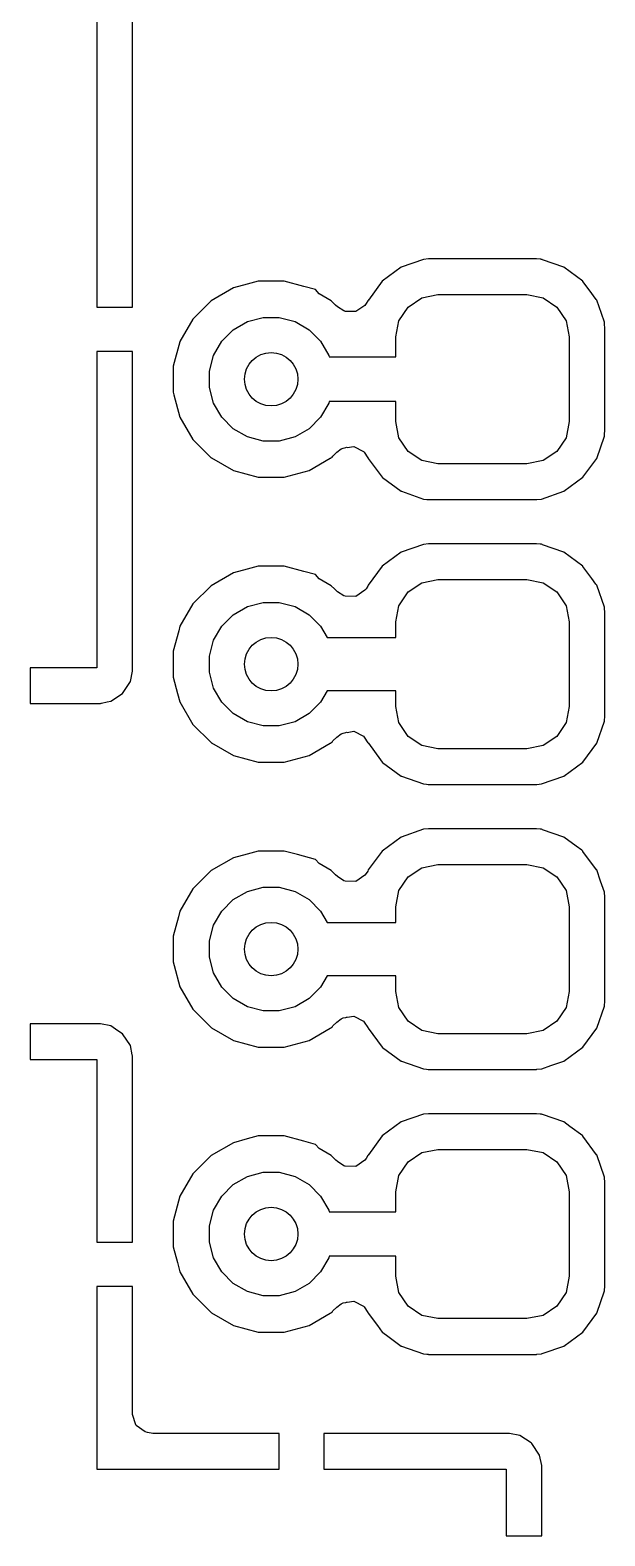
# Model space of a CAD drawing. Header units: inches. Extents: x 4.87 to 6.82, y -5.11 to -3.16.
# Drawn here: x 5.2183 to 5.3455, y -4.7478 to -4.4149 of the extents above; entities that cross this region are included whole.
import ezdxf

# ---------------------------------------------------------------- set-up
doc = ezdxf.new("R2010")
doc.units = ezdxf.units.IN
doc.header["$MEASUREMENT"] = 0
doc.layers.add('BLACK', color=250, linetype='CONTINUOUS')

msp = doc.modelspace()

# ---------------------------------------------------------------- linework, layer by layer
at = {"layer": 'BLACK', "linetype": 'CONTINUOUS'}
for p, q in [((5.23307, -4.4063), (5.23307, -4.47618)), ((5.24094, -4.42126), (5.24094, -4.40552)), ((5.24094, -4.47618), (5.24094, -4.42126)), ((5.30532, -4.46564), (5.30041, -4.46736)), ((5.30649, -4.46553), (5.30532, -4.46564)), ((5.30532, -4.46564), (5.30532, -4.46564)), ((5.30532, -4.46564), (5.30532, -4.46564)), ((5.33033, -4.46553), (5.30649, -4.46553)), ((5.30649, -4.46553), (5.30649, -4.46553)), ((5.30649, -4.46553), (5.30649, -4.46553)), ((5.33116, -4.46561), (5.33033, -4.46553)), ((5.33033, -4.46553), (5.33033, -4.46553)), ((5.33033, -4.46553), (5.33033, -4.46553)), ((5.33131, -4.46562), (5.33116, -4.46561)), ((5.33148, -4.46563), (5.33131, -4.46562)), ((5.3316, -4.46568), (5.33148, -4.46563)), ((5.33172, -4.46572), (5.3316, -4.46568)), ((5.3364, -4.46736), (5.33172, -4.46572)), ((5.2688, -4.47045), (5.26637, -4.4711)), ((5.27451, -4.47045), (5.2688, -4.47045)), ((5.27885, -4.47162), (5.27451, -4.47045)), ((5.27451, -4.47045), (5.27451, -4.47045)), ((5.29623, -4.47044), (5.29315, -4.47463)), ((5.30041, -4.46736), (5.29623, -4.47044)), ((5.29623, -4.47044), (5.29623, -4.47044)), ((5.34058, -4.47044), (5.3364, -4.46736)), ((5.3364, -4.46736), (5.3364, -4.46736)), ((5.34058, -4.47045), (5.34058, -4.47044)), ((5.34058, -4.47044), (5.34058, -4.47044)), ((5.34058, -4.47044), (5.34058, -4.47044)), ((5.34059, -4.47045), (5.34058, -4.47045)), ((5.34063, -4.47052), (5.34059, -4.47045)), ((5.34203, -4.4724), (5.34063, -4.47052)), ((5.26329, -4.47193), (5.25835, -4.47478)), ((5.26637, -4.4711), (5.26329, -4.47193)), ((5.26329, -4.47193), (5.26329, -4.47193)), ((5.26637, -4.4711), (5.26637, -4.4711)), ((5.28145, -4.47231), (5.27885, -4.47162)), ((5.27885, -4.47162), (5.27885, -4.47162)), ((5.28227, -4.47323), (5.28145, -4.47231)), ((5.28496, -4.47478), (5.28227, -4.47323)), ((5.30498, -4.47414), (5.30856, -4.47343)), ((5.30856, -4.47343), (5.32825, -4.47343)), ((5.32825, -4.47343), (5.33183, -4.47414)), ((5.34355, -4.47447), (5.34203, -4.4724)), ((5.23307, -4.47618), (5.24094, -4.47618)), ((5.24094, -4.47618), (5.24094, -4.47618)), ((5.24094, -4.47618), (5.24094, -4.47618)), ((5.25835, -4.47478), (5.25431, -4.47882)), ((5.2859, -4.47573), (5.28496, -4.47478)), ((5.28496, -4.47478), (5.28496, -4.47478)), ((5.28496, -4.47478), (5.28496, -4.47478)), ((5.28629, -4.47611), (5.2859, -4.47573)), ((5.28775, -4.47703), (5.28629, -4.47611)), ((5.28792, -4.47709), (5.28775, -4.47703)), ((5.288, -4.47712), (5.28792, -4.47709)), ((5.29041, -4.47717), (5.288, -4.47712)), ((5.288, -4.47712), (5.288, -4.47712)), ((5.29239, -4.4758), (5.29041, -4.47717)), ((5.29268, -4.47541), (5.29239, -4.4758)), ((5.29305, -4.47477), (5.29268, -4.47541)), ((5.29306, -4.47477), (5.29305, -4.47477)), ((5.29308, -4.47473), (5.29306, -4.47477)), ((5.29309, -4.47474), (5.29308, -4.47473)), ((5.29314, -4.47463), (5.29309, -4.47474)), ((5.29315, -4.47463), (5.29314, -4.47463)), ((5.29992, -4.4792), (5.30195, -4.47616)), ((5.30195, -4.47616), (5.30498, -4.47414)), ((5.33183, -4.47414), (5.33486, -4.47616)), ((5.33486, -4.47616), (5.33689, -4.4792)), ((5.34366, -4.47461), (5.34355, -4.47447)), ((5.34367, -4.47463), (5.34366, -4.47461)), ((5.34471, -4.4776), (5.34367, -4.47463)), ((5.34367, -4.47463), (5.34367, -4.47463)), ((5.25431, -4.47882), (5.25146, -4.48376)), ((5.26327, -4.48119), (5.26638, -4.4794)), ((5.26638, -4.4794), (5.26985, -4.47846)), ((5.26985, -4.47846), (5.27345, -4.47846)), ((5.27345, -4.47846), (5.27693, -4.4794)), ((5.27693, -4.4794), (5.28004, -4.48119)), ((5.29921, -4.48278), (5.29992, -4.4792)), ((5.33689, -4.4792), (5.3376, -4.48278)), ((5.34538, -4.47953), (5.34471, -4.4776)), ((5.34543, -4.48007), (5.34538, -4.47953)), ((5.34549, -4.4807), (5.34543, -4.48007)), ((5.25142, -4.48388), (5.24998, -4.48927)), ((5.25145, -4.48379), (5.25142, -4.48388)), ((5.25146, -4.48376), (5.25145, -4.48379)), ((5.25892, -4.48685), (5.26072, -4.48374)), ((5.26072, -4.48374), (5.26327, -4.48119)), ((5.28004, -4.48119), (5.28259, -4.48374)), ((5.28259, -4.48374), (5.28438, -4.48685)), ((5.29921, -4.4872), (5.29921, -4.48278)), ((5.3376, -4.48278), (5.3376, -4.50148)), ((5.34549, -4.48073), (5.34549, -4.4807)), ((5.34549, -4.4807), (5.34549, -4.4807)), ((5.34549, -4.4807), (5.34549, -4.4807)), ((5.34549, -4.50355), (5.34549, -4.48073)), ((5.24094, -4.48602), (5.23307, -4.48602)), ((5.23307, -4.48602), (5.23307, -4.55591)), ((5.24094, -4.48602), (5.24094, -4.48602)), ((5.24094, -4.48602), (5.24094, -4.48602)), ((5.24094, -4.49498), (5.24094, -4.48602)), ((5.25799, -4.49033), (5.25892, -4.48685)), ((5.28438, -4.48685), (5.28448, -4.4872)), ((5.28448, -4.4872), (5.29921, -4.4872)), ((5.24998, -4.48927), (5.24998, -4.49498)), ((5.25799, -4.49392), (5.25799, -4.49033)), ((5.25892, -4.4974), (5.25799, -4.49392)), ((5.24094, -4.55226), (5.24094, -4.49498)), ((5.24998, -4.49498), (5.24998, -4.49498)), ((5.24998, -4.49498), (5.25014, -4.49557)), ((5.25014, -4.49557), (5.25014, -4.49557)), ((5.25014, -4.49557), (5.25014, -4.49557)), ((5.25014, -4.49557), (5.25146, -4.50049)), ((5.28448, -4.49705), (5.28438, -4.4974)), ((5.29921, -4.49705), (5.28448, -4.49705)), ((5.29921, -4.50148), (5.29921, -4.49705)), ((5.25146, -4.50049), (5.25146, -4.50049)), ((5.25146, -4.50049), (5.25146, -4.50049)), ((5.25146, -4.50049), (5.25431, -4.50543)), ((5.26072, -4.50051), (5.25892, -4.4974)), ((5.26327, -4.50306), (5.26072, -4.50051)), ((5.28259, -4.50051), (5.28004, -4.50306)), ((5.28438, -4.4974), (5.28259, -4.50051)), ((5.26638, -4.50486), (5.26327, -4.50306)), ((5.28004, -4.50306), (5.27693, -4.50486)), ((5.29992, -4.50505), (5.29921, -4.50148)), ((5.3376, -4.50148), (5.33689, -4.50505)), ((5.34543, -4.50423), (5.34549, -4.50355)), ((5.34549, -4.50355), (5.34549, -4.50355)), ((5.25431, -4.50543), (5.25431, -4.50543)), ((5.25431, -4.50543), (5.25431, -4.50543)), ((5.25431, -4.50543), (5.25431, -4.50543)), ((5.25431, -4.50543), (5.25431, -4.50543)), ((5.25431, -4.50543), (5.25835, -4.50947)), ((5.26985, -4.50579), (5.26638, -4.50486)), ((5.27345, -4.50579), (5.26985, -4.50579)), ((5.27693, -4.50486), (5.27345, -4.50579)), ((5.28755, -4.50735), (5.28816, -4.50725)), ((5.28816, -4.50725), (5.28831, -4.50718)), ((5.28831, -4.50718), (5.28847, -4.5072)), ((5.28847, -4.5072), (5.28993, -4.50697)), ((5.28993, -4.50697), (5.29207, -4.50807)), ((5.30195, -4.50809), (5.29992, -4.50505)), ((5.33689, -4.50505), (5.33486, -4.50809)), ((5.34367, -4.50962), (5.34538, -4.50472)), ((5.34538, -4.50472), (5.34543, -4.50423)), ((5.25835, -4.50947), (5.25835, -4.50947)), ((5.25835, -4.50947), (5.25835, -4.50947)), ((5.25835, -4.50947), (5.25837, -4.50948)), ((5.25837, -4.50948), (5.25845, -4.50953)), ((5.25845, -4.50953), (5.26329, -4.51232)), ((5.28002, -4.51232), (5.28472, -4.50961)), ((5.28472, -4.50961), (5.28483, -4.50955)), ((5.28483, -4.50955), (5.28486, -4.50953)), ((5.28486, -4.50953), (5.28506, -4.50941)), ((5.28506, -4.50941), (5.28511, -4.50938)), ((5.28511, -4.50938), (5.28532, -4.50911)), ((5.28532, -4.50911), (5.28616, -4.50827)), ((5.28616, -4.50827), (5.28715, -4.50755)), ((5.28715, -4.50755), (5.28755, -4.50735)), ((5.29207, -4.50807), (5.29225, -4.50825)), ((5.29225, -4.50825), (5.29304, -4.50949)), ((5.29304, -4.50949), (5.29306, -4.50948)), ((5.29306, -4.50948), (5.29308, -4.50952)), ((5.29308, -4.50952), (5.2931, -4.50951)), ((5.2931, -4.50951), (5.29314, -4.50962)), ((5.29314, -4.50962), (5.29314, -4.50962)), ((5.29314, -4.50962), (5.29314, -4.50963)), ((5.29314, -4.50963), (5.29623, -4.5138)), ((5.30498, -4.51011), (5.30195, -4.50809)), ((5.30856, -4.51083), (5.30498, -4.51011)), ((5.33183, -4.51011), (5.32825, -4.51083)), ((5.33486, -4.50809), (5.33183, -4.51011)), ((5.34058, -4.51381), (5.34367, -4.50962)), ((5.26329, -4.51232), (5.26329, -4.51232)), ((5.26329, -4.51232), (5.26329, -4.51232)), ((5.26329, -4.51232), (5.2688, -4.5138)), ((5.2688, -4.5138), (5.2688, -4.5138)), ((5.2688, -4.5138), (5.27451, -4.5138)), ((5.27451, -4.5138), (5.28002, -4.51232)), ((5.27451, -4.5138), (5.27451, -4.5138)), ((5.28002, -4.51232), (5.28002, -4.51232)), ((5.28002, -4.51232), (5.28002, -4.51232)), ((5.28002, -4.51232), (5.28002, -4.51232)), ((5.29623, -4.5138), (5.29623, -4.51381)), ((5.29623, -4.51381), (5.29623, -4.51381)), ((5.29623, -4.51381), (5.29624, -4.51382)), ((5.29624, -4.51382), (5.29631, -4.51386)), ((5.29631, -4.51386), (5.30041, -4.51689)), ((5.32825, -4.51083), (5.30856, -4.51083)), ((5.3364, -4.51689), (5.34058, -4.51381)), ((5.30041, -4.51689), (5.30041, -4.51689)), ((5.30041, -4.51689), (5.30041, -4.51689)), ((5.30041, -4.51689), (5.30041, -4.51689)), ((5.30041, -4.51689), (5.30042, -4.51689)), ((5.30042, -4.51689), (5.30045, -4.51691)), ((5.30045, -4.51691), (5.30532, -4.51861)), ((5.33149, -4.51861), (5.3364, -4.51689)), ((5.30532, -4.51861), (5.30608, -4.51868)), ((5.30608, -4.51868), (5.30639, -4.51871)), ((5.30639, -4.51871), (5.30639, -4.51871)), ((5.30639, -4.51871), (5.3064, -4.51871)), ((5.3064, -4.51871), (5.30648, -4.51872)), ((5.30648, -4.51872), (5.30649, -4.51872)), ((5.30649, -4.51872), (5.30649, -4.51872)), ((5.30649, -4.51872), (5.30649, -4.51872)), ((5.30649, -4.51872), (5.33033, -4.51872)), ((5.33033, -4.51872), (5.33036, -4.51872)), ((5.33036, -4.51872), (5.33046, -4.51871)), ((5.33046, -4.51871), (5.33149, -4.51861)), ((5.30041, -4.53035), (5.29623, -4.53344)), ((5.30532, -4.52863), (5.30041, -4.53035)), ((5.30649, -4.52852), (5.30532, -4.52863)), ((5.30532, -4.52863), (5.30532, -4.52863)), ((5.30532, -4.52863), (5.30532, -4.52863)), ((5.33033, -4.52852), (5.30649, -4.52852)), ((5.30649, -4.52852), (5.30649, -4.52852)), ((5.30649, -4.52852), (5.30649, -4.52852)), ((5.33116, -4.5286), (5.33033, -4.52852)), ((5.33033, -4.52852), (5.33033, -4.52852)), ((5.33033, -4.52852), (5.33033, -4.52852)), ((5.33131, -4.52862), (5.33116, -4.5286)), ((5.33148, -4.52862), (5.33131, -4.52862)), ((5.3316, -4.52867), (5.33148, -4.52862)), ((5.33172, -4.52871), (5.3316, -4.52867)), ((5.3364, -4.53035), (5.33172, -4.52871)), ((5.34058, -4.53344), (5.3364, -4.53035)), ((5.3364, -4.53035), (5.3364, -4.53035)), ((5.2688, -4.53344), (5.26637, -4.5341)), ((5.27451, -4.53344), (5.2688, -4.53344)), ((5.27885, -4.53461), (5.27451, -4.53344)), ((5.27451, -4.53344), (5.27451, -4.53344)), ((5.29623, -4.53344), (5.29314, -4.53762)), ((5.29623, -4.53344), (5.29623, -4.53344)), ((5.29623, -4.53344), (5.29623, -4.53344)), ((5.34059, -4.53344), (5.34058, -4.53344)), ((5.34058, -4.53344), (5.34058, -4.53344)), ((5.34058, -4.53344), (5.34058, -4.53344)), ((5.34058, -4.53344), (5.34058, -4.53344)), ((5.34063, -4.53351), (5.34059, -4.53344)), ((5.3426, -4.53617), (5.34063, -4.53351)), ((5.26329, -4.53492), (5.25835, -4.53777)), ((5.26637, -4.5341), (5.26329, -4.53492)), ((5.26329, -4.53492), (5.26329, -4.53492)), ((5.26637, -4.5341), (5.26637, -4.5341)), ((5.28145, -4.5353), (5.27885, -4.53461)), ((5.27885, -4.53461), (5.27885, -4.53461)), ((5.28227, -4.53622), (5.28145, -4.5353)), ((5.28496, -4.53778), (5.28227, -4.53622)), ((5.30195, -4.53916), (5.30498, -4.53713)), ((5.30498, -4.53713), (5.30856, -4.53642)), ((5.30856, -4.53642), (5.32825, -4.53642)), ((5.32825, -4.53642), (5.33183, -4.53713)), ((5.33183, -4.53713), (5.33486, -4.53916)), ((5.34351, -4.5374), (5.3426, -4.53617)), ((5.25835, -4.53777), (5.25431, -4.54181)), ((5.28567, -4.53848), (5.28496, -4.53778)), ((5.28496, -4.53778), (5.28496, -4.53778)), ((5.28629, -4.5391), (5.28567, -4.53848)), ((5.28775, -4.54002), (5.28629, -4.5391)), ((5.288, -4.54011), (5.28775, -4.54002)), ((5.29041, -4.54016), (5.288, -4.54011)), ((5.29239, -4.53879), (5.29041, -4.54016)), ((5.29266, -4.53844), (5.29239, -4.53879)), ((5.29301, -4.53787), (5.29266, -4.53844)), ((5.29314, -4.53762), (5.29301, -4.53787)), ((5.29992, -4.54219), (5.30195, -4.53916)), ((5.33486, -4.53916), (5.33689, -4.54219)), ((5.34366, -4.53761), (5.34351, -4.5374)), ((5.34367, -4.53762), (5.34366, -4.53761)), ((5.34538, -4.54253), (5.34367, -4.53762)), ((5.34367, -4.53762), (5.34367, -4.53762)), ((5.34367, -4.53762), (5.34367, -4.53762)), ((5.25431, -4.54181), (5.25146, -4.54675)), ((5.26327, -4.54419), (5.26638, -4.54239)), ((5.26638, -4.54239), (5.26985, -4.54146)), ((5.26985, -4.54146), (5.27345, -4.54146)), ((5.27345, -4.54146), (5.27693, -4.54239)), ((5.27693, -4.54239), (5.28004, -4.54419)), ((5.29921, -4.54577), (5.29992, -4.54219)), ((5.33689, -4.54219), (5.3376, -4.54577)), ((5.34539, -4.54259), (5.34538, -4.54253)), ((5.34538, -4.54253), (5.34538, -4.54253)), ((5.3454, -4.54271), (5.34539, -4.54259)), ((5.34549, -4.54369), (5.3454, -4.54271)), ((5.34549, -4.56655), (5.34549, -4.54369)), ((5.34549, -4.54369), (5.34549, -4.54369)), ((5.34549, -4.54369), (5.34549, -4.54369)), ((5.25146, -4.54675), (5.2512, -4.54773)), ((5.25892, -4.54984), (5.26072, -4.54673)), ((5.26072, -4.54673), (5.26327, -4.54419)), ((5.28004, -4.54419), (5.28259, -4.54673)), ((5.28259, -4.54673), (5.28402, -4.54921)), ((5.29921, -4.54921), (5.29921, -4.54577)), ((5.3376, -4.54577), (5.3376, -4.56447)), ((5.2512, -4.54773), (5.24998, -4.55226)), ((5.25799, -4.55332), (5.25892, -4.54984)), ((5.28402, -4.54921), (5.29921, -4.54921)), ((5.24094, -4.55668), (5.24094, -4.55226)), ((5.24998, -4.55226), (5.24998, -4.55797)), ((5.25799, -4.55692), (5.25799, -4.55332)), ((5.23307, -4.55591), (5.21831, -4.55591)), ((5.21831, -4.55591), (5.21831, -4.56378)), ((5.24049, -4.55898), (5.24094, -4.55668)), ((5.24094, -4.55668), (5.24094, -4.55668)), ((5.25892, -4.56039), (5.25799, -4.55692)), ((5.23875, -4.56158), (5.24049, -4.55898)), ((5.24998, -4.55797), (5.25095, -4.56158)), ((5.26072, -4.56351), (5.25892, -4.56039)), ((5.21831, -4.56378), (5.21831, -4.56378)), ((5.21831, -4.56378), (5.21831, -4.56378)), ((5.21831, -4.56378), (5.23385, -4.56378)), ((5.23385, -4.56378), (5.234, -4.56375)), ((5.23385, -4.56378), (5.23385, -4.56378)), ((5.234, -4.56375), (5.23409, -4.56373)), ((5.23409, -4.56373), (5.23533, -4.56348)), ((5.23533, -4.56348), (5.23614, -4.56332)), ((5.23614, -4.56332), (5.23875, -4.56158)), ((5.23614, -4.56332), (5.23614, -4.56332)), ((5.23614, -4.56332), (5.23614, -4.56332)), ((5.23875, -4.56158), (5.23875, -4.56158)), ((5.25095, -4.56158), (5.25146, -4.56348)), ((5.25146, -4.56348), (5.25431, -4.56843)), ((5.26327, -4.56605), (5.26072, -4.56351)), ((5.28259, -4.56351), (5.28004, -4.56605)), ((5.28402, -4.56102), (5.28259, -4.56351)), ((5.29921, -4.56102), (5.28402, -4.56102)), ((5.29921, -4.56447), (5.29921, -4.56102)), ((5.26638, -4.56785), (5.26327, -4.56605)), ((5.28004, -4.56605), (5.27693, -4.56785)), ((5.29992, -4.56805), (5.29921, -4.56447)), ((5.3376, -4.56447), (5.33689, -4.56805)), ((5.34538, -4.56771), (5.34549, -4.56655)), ((5.25431, -4.56843), (5.25431, -4.56843)), ((5.25431, -4.56843), (5.25431, -4.56843)), ((5.25431, -4.56843), (5.25431, -4.56843)), ((5.25431, -4.56843), (5.25835, -4.57246)), ((5.26985, -4.56878), (5.26638, -4.56785)), ((5.27345, -4.56878), (5.26985, -4.56878)), ((5.27693, -4.56785), (5.27345, -4.56878)), ((5.28616, -4.57126), (5.28715, -4.57054)), ((5.28715, -4.57054), (5.28755, -4.57034)), ((5.28755, -4.57034), (5.28816, -4.57024)), ((5.28816, -4.57024), (5.28831, -4.57017)), ((5.28831, -4.57017), (5.28847, -4.57019)), ((5.28847, -4.57019), (5.28993, -4.56996)), ((5.28993, -4.56996), (5.29207, -4.57106)), ((5.30195, -4.57108), (5.29992, -4.56805)), ((5.33689, -4.56805), (5.33486, -4.57108)), ((5.34367, -4.57262), (5.34538, -4.56771)), ((5.25835, -4.57246), (5.25835, -4.57246)), ((5.25835, -4.57246), (5.25835, -4.57246)), ((5.25835, -4.57246), (5.25837, -4.57248)), ((5.25837, -4.57248), (5.25845, -4.57252)), ((5.25845, -4.57252), (5.26329, -4.57531)), ((5.28002, -4.57531), (5.28472, -4.5726)), ((5.28472, -4.5726), (5.28483, -4.57255)), ((5.28483, -4.57255), (5.28486, -4.57252)), ((5.28486, -4.57252), (5.28506, -4.5724)), ((5.28506, -4.5724), (5.28511, -4.57237)), ((5.28511, -4.57237), (5.28532, -4.5721)), ((5.28532, -4.5721), (5.28616, -4.57126)), ((5.29207, -4.57106), (5.29225, -4.57124)), ((5.29225, -4.57124), (5.29304, -4.57249)), ((5.29304, -4.57249), (5.29306, -4.57247)), ((5.29306, -4.57247), (5.29308, -4.57251)), ((5.29308, -4.57251), (5.2931, -4.5725)), ((5.2931, -4.5725), (5.29314, -4.57262)), ((5.29314, -4.57262), (5.29314, -4.57262)), ((5.29314, -4.57262), (5.29315, -4.57262)), ((5.29315, -4.57262), (5.29587, -4.5763)), ((5.30498, -4.57311), (5.30195, -4.57108)), ((5.30856, -4.57382), (5.30498, -4.57311)), ((5.32825, -4.57382), (5.30856, -4.57382)), ((5.33183, -4.57311), (5.32825, -4.57382)), ((5.33486, -4.57108), (5.33183, -4.57311)), ((5.34058, -4.5768), (5.34367, -4.57262)), ((5.26329, -4.57531), (5.26329, -4.57531)), ((5.26329, -4.57531), (5.26329, -4.57531)), ((5.26329, -4.57531), (5.2688, -4.57679)), ((5.2688, -4.57679), (5.2688, -4.57679)), ((5.2688, -4.57679), (5.27451, -4.57679)), ((5.27451, -4.57679), (5.28002, -4.57531)), ((5.27451, -4.57679), (5.27451, -4.57679)), ((5.28002, -4.57531), (5.28002, -4.57531)), ((5.28002, -4.57531), (5.28002, -4.57531)), ((5.28002, -4.57531), (5.28002, -4.57531)), ((5.29587, -4.5763), (5.29587, -4.5763)), ((5.29587, -4.5763), (5.29623, -4.5768)), ((5.29623, -4.5768), (5.29624, -4.57681)), ((5.29624, -4.57681), (5.29631, -4.57685)), ((5.29631, -4.57685), (5.29817, -4.57823)), ((5.3364, -4.57989), (5.34058, -4.5768)), ((5.29817, -4.57823), (5.30041, -4.57989)), ((5.30041, -4.57989), (5.30041, -4.57989)), ((5.30041, -4.57989), (5.30041, -4.57989)), ((5.30041, -4.57989), (5.30041, -4.57989)), ((5.30041, -4.57989), (5.30042, -4.57989)), ((5.30042, -4.57989), (5.30045, -4.5799)), ((5.30045, -4.5799), (5.30532, -4.5816)), ((5.33149, -4.5816), (5.3364, -4.57989)), ((5.30532, -4.5816), (5.30604, -4.58167)), ((5.30604, -4.58167), (5.30639, -4.5817)), ((5.30639, -4.5817), (5.30639, -4.5817)), ((5.30639, -4.5817), (5.3064, -4.5817)), ((5.3064, -4.5817), (5.30648, -4.58171)), ((5.30648, -4.58171), (5.30649, -4.58171)), ((5.30649, -4.58171), (5.30649, -4.58171)), ((5.30649, -4.58171), (5.30649, -4.58171)), ((5.30649, -4.58171), (5.33033, -4.58171)), ((5.33033, -4.58171), (5.33036, -4.58171)), ((5.33036, -4.58171), (5.33046, -4.5817)), ((5.33046, -4.5817), (5.33149, -4.5816)), ((5.30041, -4.59334), (5.29623, -4.59643)), ((5.30532, -4.59163), (5.30041, -4.59334)), ((5.30649, -4.59152), (5.30532, -4.59162)), ((5.30532, -4.59162), (5.30532, -4.59162)), ((5.30532, -4.59162), (5.30532, -4.59163)), ((5.33033, -4.59152), (5.30649, -4.59152)), ((5.30649, -4.59152), (5.30649, -4.59152)), ((5.30649, -4.59152), (5.30649, -4.59152)), ((5.33116, -4.59159), (5.33033, -4.59152)), ((5.33033, -4.59152), (5.33033, -4.59152)), ((5.33033, -4.59152), (5.33033, -4.59152)), ((5.33131, -4.59161), (5.33116, -4.59159)), ((5.33148, -4.59162), (5.33131, -4.59161)), ((5.3316, -4.59166), (5.33148, -4.59162)), ((5.33172, -4.59171), (5.3316, -4.59166)), ((5.3364, -4.59334), (5.33172, -4.59171)), ((5.33911, -4.59535), (5.3364, -4.59334)), ((5.3364, -4.59334), (5.3364, -4.59334)), ((5.26637, -4.59709), (5.26329, -4.59791)), ((5.2688, -4.59644), (5.26637, -4.59709)), ((5.26637, -4.59709), (5.26637, -4.59709)), ((5.27451, -4.59644), (5.2688, -4.59644)), ((5.27628, -4.59691), (5.27451, -4.59644)), ((5.27451, -4.59644), (5.27451, -4.59644)), ((5.27744, -4.59722), (5.27628, -4.59691)), ((5.29623, -4.59643), (5.29314, -4.60061)), ((5.29623, -4.59643), (5.29623, -4.59643)), ((5.29623, -4.59643), (5.29623, -4.59643)), ((5.34035, -4.59626), (5.33911, -4.59535)), ((5.34058, -4.59643), (5.34035, -4.59626)), ((5.34059, -4.59644), (5.34058, -4.59643)), ((5.34063, -4.5965), (5.34059, -4.59644)), ((5.34366, -4.6006), (5.34063, -4.5965)), ((5.26329, -4.59791), (5.25835, -4.60077)), ((5.26329, -4.59791), (5.26329, -4.59791)), ((5.28145, -4.5983), (5.27744, -4.59722)), ((5.28227, -4.59922), (5.28145, -4.5983)), ((5.28496, -4.60077), (5.28227, -4.59922)), ((5.30195, -4.60215), (5.30498, -4.60012)), ((5.30498, -4.60012), (5.30856, -4.59941)), ((5.30856, -4.59941), (5.32825, -4.59941)), ((5.32825, -4.59941), (5.33183, -4.60012)), ((5.33183, -4.60012), (5.33486, -4.60215)), ((5.25835, -4.60077), (5.25431, -4.6048)), ((5.28591, -4.60172), (5.28496, -4.60077)), ((5.28496, -4.60077), (5.28496, -4.60077)), ((5.28629, -4.60209), (5.28591, -4.60172)), ((5.28775, -4.60301), (5.28629, -4.60209)), ((5.288, -4.6031), (5.28775, -4.60301)), ((5.29041, -4.60315), (5.288, -4.6031)), ((5.29239, -4.60178), (5.29041, -4.60315)), ((5.29266, -4.60143), (5.29239, -4.60178)), ((5.29301, -4.60086), (5.29266, -4.60143)), ((5.29314, -4.60061), (5.29301, -4.60086)), ((5.29992, -4.60518), (5.30195, -4.60215)), ((5.33486, -4.60215), (5.33689, -4.60518)), ((5.34367, -4.60061), (5.34366, -4.6006)), ((5.34454, -4.6031), (5.34367, -4.60061)), ((5.34367, -4.60061), (5.34367, -4.60061)), ((5.34538, -4.60552), (5.34454, -4.6031)), ((5.25431, -4.6048), (5.25146, -4.60974)), ((5.26327, -4.60718), (5.26638, -4.60538)), ((5.26638, -4.60538), (5.26985, -4.60445)), ((5.26985, -4.60445), (5.27345, -4.60445)), ((5.27345, -4.60445), (5.27693, -4.60538)), ((5.27693, -4.60538), (5.28004, -4.60718)), ((5.29921, -4.60876), (5.29992, -4.60518)), ((5.33689, -4.60518), (5.3376, -4.60876)), ((5.34539, -4.60558), (5.34538, -4.60552)), ((5.34548, -4.60659), (5.34539, -4.60558)), ((5.34549, -4.60668), (5.34548, -4.60659)), ((5.34548, -4.60659), (5.34548, -4.60659)), ((5.34548, -4.60659), (5.34548, -4.60659)), ((5.34549, -4.62954), (5.34549, -4.60668)), ((5.34549, -4.60668), (5.34549, -4.60668)), ((5.34549, -4.60668), (5.34549, -4.60668)), ((5.34549, -4.60668), (5.34549, -4.60668)), ((5.34549, -4.60668), (5.34549, -4.60668)), ((5.25146, -4.60974), (5.25114, -4.61095)), ((5.25892, -4.61284), (5.26072, -4.60972)), ((5.26072, -4.60972), (5.26327, -4.60718)), ((5.28004, -4.60718), (5.28259, -4.60972)), ((5.28259, -4.60972), (5.28402, -4.6122)), ((5.29921, -4.6122), (5.29921, -4.60876)), ((5.3376, -4.60876), (5.3376, -4.62746)), ((5.25114, -4.61095), (5.24998, -4.61526)), ((5.25799, -4.61631), (5.25892, -4.61284)), ((5.28402, -4.6122), (5.29921, -4.6122)), ((5.24998, -4.61526), (5.24998, -4.62096)), ((5.25799, -4.61991), (5.25799, -4.61631)), ((5.25892, -4.62338), (5.25799, -4.61991)), ((5.24998, -4.62096), (5.25018, -4.62171)), ((5.25018, -4.62171), (5.25146, -4.62648)), ((5.26072, -4.6265), (5.25892, -4.62338)), ((5.25146, -4.62648), (5.25431, -4.63142)), ((5.26327, -4.62904), (5.26072, -4.6265)), ((5.28259, -4.6265), (5.28004, -4.62904)), ((5.28402, -4.62402), (5.28259, -4.6265)), ((5.29921, -4.62402), (5.28402, -4.62402)), ((5.29921, -4.62746), (5.29921, -4.62402)), ((5.26638, -4.63084), (5.26327, -4.62904)), ((5.28004, -4.62904), (5.27693, -4.63084)), ((5.29992, -4.63104), (5.29921, -4.62746)), ((5.3376, -4.62746), (5.33689, -4.63104)), ((5.34538, -4.6307), (5.34549, -4.62954)), ((5.25431, -4.63142), (5.25431, -4.63142)), ((5.25431, -4.63142), (5.25431, -4.63142)), ((5.25431, -4.63142), (5.25431, -4.63142)), ((5.25431, -4.63142), (5.25835, -4.63545)), ((5.26985, -4.63177), (5.26638, -4.63084)), ((5.27345, -4.63177), (5.26985, -4.63177)), ((5.27693, -4.63084), (5.27345, -4.63177)), ((5.28616, -4.63425), (5.28715, -4.63354)), ((5.28715, -4.63354), (5.28755, -4.63333)), ((5.28755, -4.63333), (5.28816, -4.63324)), ((5.28816, -4.63324), (5.28831, -4.63316)), ((5.28831, -4.63316), (5.28847, -4.63319)), ((5.28847, -4.63319), (5.28993, -4.63296)), ((5.28993, -4.63296), (5.29207, -4.63405)), ((5.30195, -4.63407), (5.29992, -4.63104)), ((5.33689, -4.63104), (5.33486, -4.63407)), ((5.34367, -4.63561), (5.34538, -4.6307)), ((5.23385, -4.63465), (5.21831, -4.63465)), ((5.21831, -4.63465), (5.21831, -4.63465)), ((5.21831, -4.63465), (5.21831, -4.64252)), ((5.23614, -4.6351), (5.23385, -4.63465)), ((5.23385, -4.63465), (5.23385, -4.63465)), ((5.23773, -4.63616), (5.23614, -4.6351)), ((5.23614, -4.6351), (5.23614, -4.6351)), ((5.23875, -4.63684), (5.23773, -4.63616)), ((5.24049, -4.63945), (5.23875, -4.63684)), ((5.23875, -4.63684), (5.23875, -4.63684)), ((5.25835, -4.63545), (5.25835, -4.63545)), ((5.25835, -4.63545), (5.25835, -4.63545)), ((5.25835, -4.63545), (5.25837, -4.63547)), ((5.25837, -4.63547), (5.25845, -4.63551)), ((5.25845, -4.63551), (5.26329, -4.63831)), ((5.28002, -4.63831), (5.28472, -4.63559)), ((5.28472, -4.63559), (5.28483, -4.63554)), ((5.28483, -4.63554), (5.28486, -4.63552)), ((5.28486, -4.63552), (5.28506, -4.6354)), ((5.28506, -4.6354), (5.28511, -4.63537)), ((5.28511, -4.63537), (5.28532, -4.63509)), ((5.28532, -4.63509), (5.28616, -4.63425)), ((5.29207, -4.63405), (5.29225, -4.63423)), ((5.29225, -4.63423), (5.29304, -4.63548)), ((5.29304, -4.63548), (5.29306, -4.63547)), ((5.29306, -4.63547), (5.29308, -4.6355)), ((5.29308, -4.6355), (5.2931, -4.63549)), ((5.2931, -4.63549), (5.29314, -4.63561)), ((5.29314, -4.63561), (5.29314, -4.63561)), ((5.29314, -4.63561), (5.29623, -4.63978)), ((5.30498, -4.6361), (5.30195, -4.63407)), ((5.30856, -4.63681), (5.30498, -4.6361)), ((5.32825, -4.63681), (5.30856, -4.63681)), ((5.33183, -4.6361), (5.32825, -4.63681)), ((5.33486, -4.63407), (5.33183, -4.6361)), ((5.34058, -4.63979), (5.34367, -4.63561)), ((5.2409, -4.6415), (5.24049, -4.63945)), ((5.26329, -4.63831), (5.26329, -4.63831)), ((5.26329, -4.63831), (5.26329, -4.63831)), ((5.26329, -4.63831), (5.2688, -4.63978)), ((5.2688, -4.63978), (5.2688, -4.63978)), ((5.2688, -4.63978), (5.27451, -4.63978)), ((5.27451, -4.63978), (5.28002, -4.63831)), ((5.27451, -4.63978), (5.27451, -4.63978)), ((5.28002, -4.63831), (5.28002, -4.63831)), ((5.28002, -4.63831), (5.28002, -4.63831)), ((5.28002, -4.63831), (5.28002, -4.63831)), ((5.29623, -4.63978), (5.29623, -4.63979)), ((5.29623, -4.63979), (5.29623, -4.63979)), ((5.29623, -4.63979), (5.29624, -4.6398)), ((5.29624, -4.6398), (5.29631, -4.63985)), ((5.29631, -4.63985), (5.30041, -4.64288)), ((5.3364, -4.64288), (5.34058, -4.63979)), ((5.21831, -4.64252), (5.23307, -4.64252)), ((5.23307, -4.64252), (5.23307, -4.68287)), ((5.24092, -4.64159), (5.2409, -4.6415)), ((5.24094, -4.64174), (5.24092, -4.64159)), ((5.24094, -4.67825), (5.24094, -4.64174)), ((5.24094, -4.64174), (5.24094, -4.64174)), ((5.30041, -4.64288), (5.30041, -4.64288)), ((5.30041, -4.64288), (5.30041, -4.64288)), ((5.30041, -4.64288), (5.30041, -4.64288)), ((5.30041, -4.64288), (5.30042, -4.64288)), ((5.30042, -4.64288), (5.30045, -4.64289)), ((5.30045, -4.64289), (5.30532, -4.6446)), ((5.33356, -4.64387), (5.3364, -4.64288)), ((5.30532, -4.6446), (5.30599, -4.64466)), ((5.30599, -4.64466), (5.30639, -4.6447)), ((5.30639, -4.6447), (5.30639, -4.6447)), ((5.30639, -4.6447), (5.3064, -4.6447)), ((5.3064, -4.6447), (5.30648, -4.6447)), ((5.30648, -4.6447), (5.30649, -4.6447)), ((5.30649, -4.6447), (5.30649, -4.6447)), ((5.30649, -4.6447), (5.30649, -4.6447)), ((5.30649, -4.6447), (5.33033, -4.6447)), ((5.33033, -4.6447), (5.33036, -4.6447)), ((5.33036, -4.6447), (5.33046, -4.64469)), ((5.33046, -4.64469), (5.33149, -4.6446)), ((5.33149, -4.6446), (5.33152, -4.64458)), ((5.33152, -4.64458), (5.33356, -4.64387)), ((5.30041, -4.65633), (5.29623, -4.65942)), ((5.30532, -4.65462), (5.30041, -4.65633)), ((5.30649, -4.65451), (5.30532, -4.65462)), ((5.30532, -4.65462), (5.30532, -4.65462)), ((5.30532, -4.65462), (5.30532, -4.65462)), ((5.33033, -4.65451), (5.30649, -4.65451)), ((5.30649, -4.65451), (5.30649, -4.65451)), ((5.30649, -4.65451), (5.30649, -4.65451)), ((5.33116, -4.65459), (5.33033, -4.65451)), ((5.33033, -4.65451), (5.33033, -4.65451)), ((5.33033, -4.65451), (5.33033, -4.65451)), ((5.33131, -4.6546), (5.33116, -4.65459)), ((5.33148, -4.65461), (5.33131, -4.6546)), ((5.3316, -4.65465), (5.33148, -4.65461)), ((5.33172, -4.6547), (5.3316, -4.65465)), ((5.3364, -4.65633), (5.33172, -4.6547)), ((5.33771, -4.6573), (5.3364, -4.65633)), ((5.26637, -4.66008), (5.26329, -4.66091)), ((5.2688, -4.65943), (5.26637, -4.66008)), ((5.26637, -4.66008), (5.26637, -4.66008)), ((5.27451, -4.65943), (5.2688, -4.65943)), ((5.27885, -4.66059), (5.27451, -4.65943)), ((5.27451, -4.65943), (5.27451, -4.65943)), ((5.29623, -4.65942), (5.29315, -4.6636)), ((5.29623, -4.65942), (5.29623, -4.65942)), ((5.34058, -4.65942), (5.33771, -4.6573)), ((5.34059, -4.65943), (5.34058, -4.65942)), ((5.34058, -4.65942), (5.34058, -4.65942)), ((5.34058, -4.65942), (5.34058, -4.65942)), ((5.34058, -4.65942), (5.34058, -4.65942)), ((5.34063, -4.6595), (5.34059, -4.65943)), ((5.34366, -4.66359), (5.34063, -4.6595)), ((5.26329, -4.66091), (5.25835, -4.66376)), ((5.26329, -4.66091), (5.26329, -4.66091)), ((5.28145, -4.66129), (5.27885, -4.66059)), ((5.27885, -4.66059), (5.27885, -4.66059)), ((5.28227, -4.66221), (5.28145, -4.66129)), ((5.28496, -4.66376), (5.28227, -4.66221)), ((5.29305, -4.66374), (5.29268, -4.66439)), ((5.29306, -4.66375), (5.29305, -4.66374)), ((5.29308, -4.66371), (5.29306, -4.66375)), ((5.29309, -4.66371), (5.29308, -4.66371)), ((5.29314, -4.6636), (5.29309, -4.66371)), ((5.29315, -4.6636), (5.29314, -4.6636)), ((5.30195, -4.66514), (5.30498, -4.66311)), ((5.30498, -4.66311), (5.30856, -4.6624)), ((5.30856, -4.6624), (5.32825, -4.6624)), ((5.32825, -4.6624), (5.33183, -4.66311)), ((5.33183, -4.66311), (5.33486, -4.66514)), ((5.34367, -4.6636), (5.34366, -4.66359)), ((5.34538, -4.66851), (5.34367, -4.6636)), ((5.34367, -4.6636), (5.34367, -4.6636)), ((5.25835, -4.66376), (5.25431, -4.66779)), ((5.28598, -4.66477), (5.28496, -4.66376)), ((5.28496, -4.66376), (5.28496, -4.66376)), ((5.28496, -4.66376), (5.28496, -4.66376)), ((5.28629, -4.66508), (5.28598, -4.66477)), ((5.28775, -4.66601), (5.28629, -4.66508)), ((5.28792, -4.66607), (5.28775, -4.66601)), ((5.288, -4.66609), (5.28792, -4.66607)), ((5.29041, -4.66615), (5.288, -4.66609)), ((5.288, -4.66609), (5.288, -4.66609)), ((5.29239, -4.66477), (5.29041, -4.66615)), ((5.29268, -4.66439), (5.29239, -4.66477)), ((5.29992, -4.66817), (5.30195, -4.66514)), ((5.33486, -4.66514), (5.33689, -4.66817)), ((5.25431, -4.66779), (5.25146, -4.67274)), ((5.26072, -4.67271), (5.26327, -4.67017)), ((5.26327, -4.67017), (5.26638, -4.66837)), ((5.26638, -4.66837), (5.26985, -4.66744)), ((5.26985, -4.66744), (5.27345, -4.66744)), ((5.27345, -4.66744), (5.27693, -4.66837)), ((5.27693, -4.66837), (5.28004, -4.67017)), ((5.28004, -4.67017), (5.28259, -4.67271)), ((5.29921, -4.67175), (5.29992, -4.66817)), ((5.33689, -4.66817), (5.3376, -4.67175)), ((5.34539, -4.66858), (5.34538, -4.66851)), ((5.34538, -4.66851), (5.34538, -4.66851)), ((5.3454, -4.66869), (5.34539, -4.66858)), ((5.34549, -4.66967), (5.3454, -4.66869)), ((5.34549, -4.69253), (5.34549, -4.66967)), ((5.34549, -4.66967), (5.34549, -4.66967)), ((5.34549, -4.66967), (5.34549, -4.66967)), ((5.25145, -4.67275), (5.24998, -4.67825)), ((5.25146, -4.67274), (5.25145, -4.67275)), ((5.25145, -4.67275), (5.25145, -4.67275)), ((5.25146, -4.67274), (5.25146, -4.67274)), ((5.25892, -4.67583), (5.26072, -4.67271)), ((5.28259, -4.67271), (5.28438, -4.67583)), ((5.29921, -4.67618), (5.29921, -4.67175)), ((5.3376, -4.67175), (5.3376, -4.69045)), ((5.25799, -4.6793), (5.25892, -4.67583)), ((5.28438, -4.67583), (5.28448, -4.67618)), ((5.28448, -4.67618), (5.29921, -4.67618)), ((5.24094, -4.68287), (5.24094, -4.67825)), ((5.24998, -4.67825), (5.24998, -4.68396)), ((5.25799, -4.6829), (5.25799, -4.6793)), ((5.23307, -4.68287), (5.24094, -4.68287)), ((5.24094, -4.68287), (5.24094, -4.68287)), ((5.24094, -4.68287), (5.24094, -4.68287)), ((5.25892, -4.68638), (5.25799, -4.6829)), ((5.24998, -4.68396), (5.2509, -4.68738)), ((5.26072, -4.68949), (5.25892, -4.68638)), ((5.28438, -4.68638), (5.28259, -4.68949)), ((5.28448, -4.68602), (5.28438, -4.68638)), ((5.29921, -4.68602), (5.28448, -4.68602)), ((5.29921, -4.69045), (5.29921, -4.68602)), ((5.2509, -4.68738), (5.2509, -4.68738)), ((5.2509, -4.68738), (5.25146, -4.68947)), ((5.25146, -4.68947), (5.25146, -4.68947)), ((5.25146, -4.68947), (5.25431, -4.69441)), ((5.26327, -4.69203), (5.26072, -4.68949)), ((5.28259, -4.68949), (5.28004, -4.69203)), ((5.24094, -4.69272), (5.23307, -4.69272)), ((5.23307, -4.69272), (5.23307, -4.73307)), ((5.24094, -4.72097), (5.24094, -4.69272)), ((5.24094, -4.69272), (5.24094, -4.69272)), ((5.24094, -4.69272), (5.24094, -4.69272)), ((5.24094, -4.69272), (5.24094, -4.69272)), ((5.26638, -4.69383), (5.26327, -4.69203)), ((5.28004, -4.69203), (5.27693, -4.69383)), ((5.29992, -4.69403), (5.29921, -4.69045)), ((5.3376, -4.69045), (5.33689, -4.69403)), ((5.34367, -4.6986), (5.34538, -4.69369)), ((5.34538, -4.69369), (5.34549, -4.69253)), ((5.25431, -4.69441), (5.25431, -4.69441)), ((5.25431, -4.69441), (5.25431, -4.69441)), ((5.25431, -4.69441), (5.25431, -4.69441)), ((5.25431, -4.69441), (5.25835, -4.69845)), ((5.26985, -4.69476), (5.26638, -4.69383)), ((5.27345, -4.69476), (5.26985, -4.69476)), ((5.27693, -4.69383), (5.27345, -4.69476)), ((5.28616, -4.69725), (5.28715, -4.69653)), ((5.28715, -4.69653), (5.28755, -4.69633)), ((5.28755, -4.69633), (5.28816, -4.69623)), ((5.28816, -4.69623), (5.28831, -4.69615)), ((5.28831, -4.69615), (5.28847, -4.69618)), ((5.28847, -4.69618), (5.28993, -4.69595)), ((5.28993, -4.69595), (5.29207, -4.69704)), ((5.29207, -4.69704), (5.29225, -4.69722)), ((5.30195, -4.69706), (5.29992, -4.69403)), ((5.33689, -4.69403), (5.33486, -4.69706)), ((5.25835, -4.69845), (5.25835, -4.69845)), ((5.25835, -4.69845), (5.25835, -4.69845)), ((5.25835, -4.69845), (5.25837, -4.69846)), ((5.25837, -4.69846), (5.25845, -4.6985)), ((5.25845, -4.6985), (5.26329, -4.7013)), ((5.28002, -4.7013), (5.28472, -4.69858)), ((5.28472, -4.69858), (5.28483, -4.69853)), ((5.28483, -4.69853), (5.28486, -4.69851)), ((5.28486, -4.69851), (5.28506, -4.69839)), ((5.28506, -4.69839), (5.28511, -4.69836)), ((5.28511, -4.69836), (5.28532, -4.69808)), ((5.28532, -4.69808), (5.28616, -4.69725)), ((5.29225, -4.69722), (5.29304, -4.69847)), ((5.29304, -4.69847), (5.29306, -4.69846)), ((5.29306, -4.69846), (5.29308, -4.69849)), ((5.29308, -4.69849), (5.2931, -4.69849)), ((5.2931, -4.69849), (5.29314, -4.6986)), ((5.29314, -4.6986), (5.29314, -4.6986)), ((5.29314, -4.6986), (5.29314, -4.6986)), ((5.29314, -4.6986), (5.29514, -4.7013)), ((5.30498, -4.69909), (5.30195, -4.69706)), ((5.30856, -4.6998), (5.30498, -4.69909)), ((5.32825, -4.6998), (5.30856, -4.6998)), ((5.33183, -4.69909), (5.32825, -4.6998)), ((5.33486, -4.69706), (5.33183, -4.69909)), ((5.34058, -4.70278), (5.34367, -4.6986)), ((5.26329, -4.7013), (5.26329, -4.7013)), ((5.26329, -4.7013), (5.26329, -4.7013)), ((5.26329, -4.7013), (5.2688, -4.70278)), ((5.2688, -4.70278), (5.2688, -4.70278)), ((5.2688, -4.70278), (5.27451, -4.70278)), ((5.27451, -4.70278), (5.28002, -4.7013)), ((5.27451, -4.70278), (5.27451, -4.70278)), ((5.28002, -4.7013), (5.28002, -4.7013)), ((5.28002, -4.7013), (5.28002, -4.7013)), ((5.28002, -4.7013), (5.28002, -4.7013)), ((5.29514, -4.7013), (5.29623, -4.70278)), ((5.29623, -4.70278), (5.29623, -4.70278)), ((5.29623, -4.70278), (5.29623, -4.70278)), ((5.29623, -4.70278), (5.29634, -4.70287)), ((5.29634, -4.70287), (5.29634, -4.70287)), ((5.29634, -4.70287), (5.29749, -4.70371)), ((5.3364, -4.70587), (5.34058, -4.70278)), ((5.29749, -4.70371), (5.30041, -4.70587)), ((5.30041, -4.70587), (5.30041, -4.70587)), ((5.30041, -4.70587), (5.30041, -4.70587)), ((5.30041, -4.70587), (5.30041, -4.70587)), ((5.30041, -4.70587), (5.30042, -4.70587)), ((5.30042, -4.70587), (5.30045, -4.70588)), ((5.30045, -4.70588), (5.30532, -4.70759)), ((5.33184, -4.70747), (5.3364, -4.70587)), ((5.30532, -4.70759), (5.30608, -4.70766)), ((5.30608, -4.70766), (5.30639, -4.70769)), ((5.30639, -4.70769), (5.30639, -4.70769)), ((5.30639, -4.70769), (5.3064, -4.70769)), ((5.3064, -4.70769), (5.30648, -4.7077)), ((5.30648, -4.7077), (5.30649, -4.7077)), ((5.30649, -4.7077), (5.30649, -4.7077)), ((5.30649, -4.7077), (5.30649, -4.7077)), ((5.30649, -4.7077), (5.33033, -4.7077)), ((5.33033, -4.7077), (5.33036, -4.7077)), ((5.33036, -4.7077), (5.33046, -4.70768)), ((5.33046, -4.70768), (5.33149, -4.70759)), ((5.33149, -4.70759), (5.3316, -4.70755)), ((5.3316, -4.70755), (5.33184, -4.70747)), ((5.24169, -4.72327), (5.24094, -4.72097)), ((5.24181, -4.72343), (5.24169, -4.72327)), ((5.24376, -4.72484), (5.24181, -4.72343)), ((5.24181, -4.72343), (5.24181, -4.72343)), ((5.24426, -4.72501), (5.24376, -4.72484)), ((5.24546, -4.7252), (5.24426, -4.72501)), ((5.27343, -4.7252), (5.24546, -4.7252)), ((5.27343, -4.73307), (5.27343, -4.7252)), ((5.27343, -4.7252), (5.27343, -4.7252)), ((5.27343, -4.7252), (5.27343, -4.7252)), ((5.3244, -4.7252), (5.28327, -4.7252)), ((5.28327, -4.7252), (5.28327, -4.7252)), ((5.28327, -4.7252), (5.28327, -4.73307)), ((5.32669, -4.72565), (5.3244, -4.7252)), ((5.3244, -4.7252), (5.3244, -4.7252)), ((5.32915, -4.72729), (5.32669, -4.72565)), ((5.32669, -4.72565), (5.32669, -4.72565)), ((5.3293, -4.72739), (5.32915, -4.72729)), ((5.33104, -4.73), (5.3293, -4.72739)), ((5.3293, -4.72739), (5.3293, -4.72739)), ((5.3315, -4.7323), (5.33104, -4.73)), ((5.23307, -4.73307), (5.27343, -4.73307)), ((5.28327, -4.73307), (5.32362, -4.73307)), ((5.32362, -4.73307), (5.32362, -4.74783)), ((5.3315, -4.74783), (5.3315, -4.7323)), ((5.3315, -4.7323), (5.3315, -4.7323)), ((5.3315, -4.7323), (5.3315, -4.7323)), ((5.32362, -4.74783), (5.3315, -4.74783)), ((5.3315, -4.74783), (5.3315, -4.74783)), ((5.3315, -4.74783), (5.3315, -4.74783))]:
    msp.add_line(p, q, dxfattribs=at)
at = {"layer": 'BLACK'}
for centre in [(5.27165, -4.49213), (5.27165, -4.55512), (5.27165, -4.61811), (5.27165, -4.6811)]:
    msp.add_circle(centre, 0.00591, dxfattribs=at)
at = {"layer": 'WHITE'}
for centre in [(5.27165, -4.49213), (5.27165, -4.55512), (5.27165, -4.61811), (5.27165, -4.6811)]:
    msp.add_circle(centre, 0.00591, dxfattribs=at)

doc.saveas('drawing.dxf')
